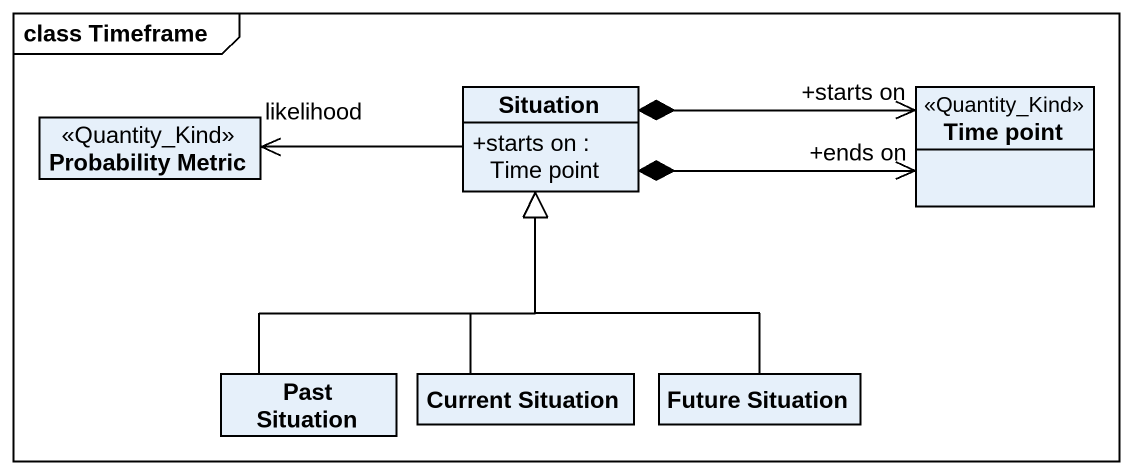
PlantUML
@startuml
mainframe class Timeframe
hide circle
hide empty members
skinparam classAttributeIconSize 0
class Situation {
  +starts on : Time point
}
class "Time point" as Time_point <<Quantity_Kind>>
class "Probability Metric" as Probability_Metric <<Quantity_Kind>>
class "Past Situation" as Past_Situation
class "Current Situation" as Current_Situation
class "Future Situation" as Future_Situation
Situation *-right-> "+starts on" Time_point
Situation *-right-> "+ends on" Time_point
Situation -left-> "likelihood" Probability_Metric
Past_Situation -up-|> Situation
Current_Situation -up-|> Situation
Future_Situation -up-|> Situation
@enduml
